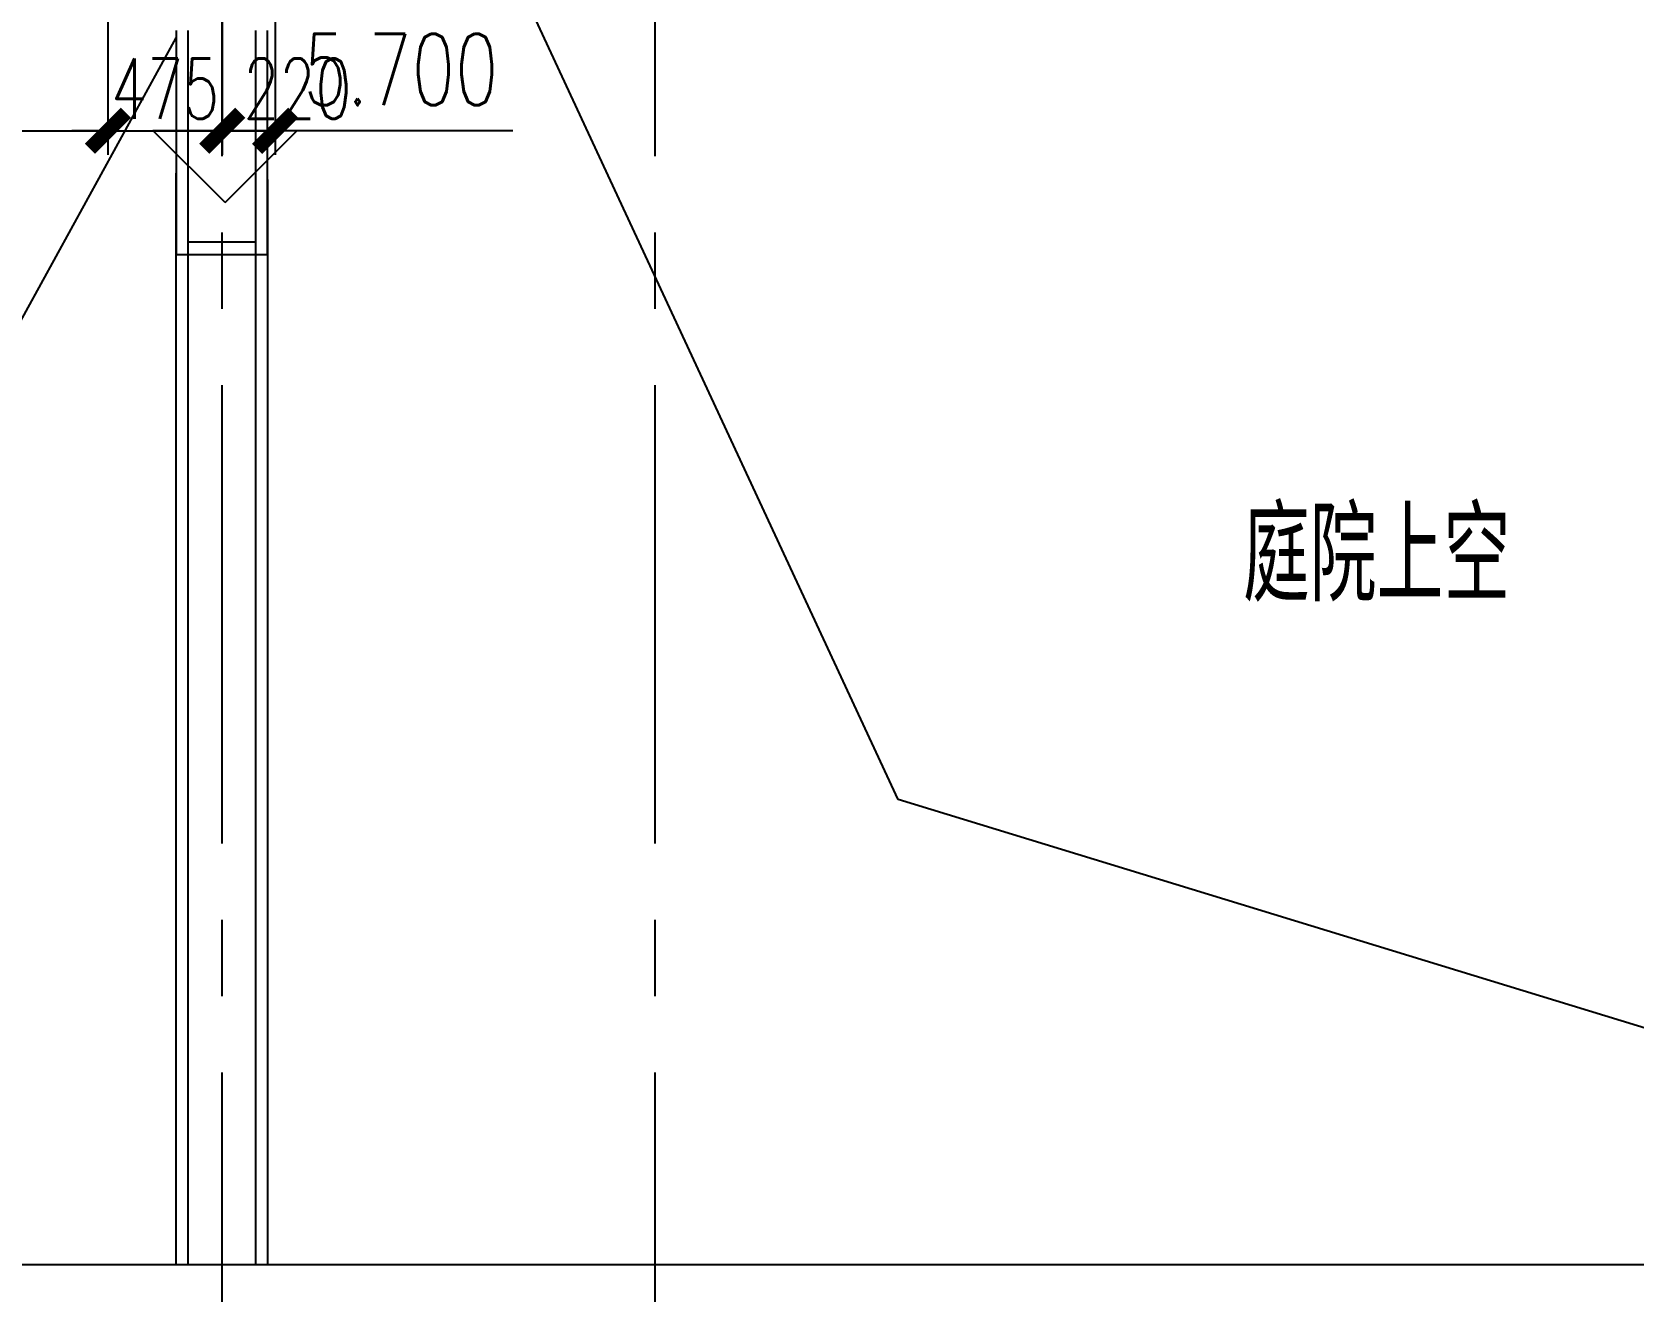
# Model space of a CAD drawing. Extents: x 296441 to 853063, y 459050 to 1117990.
# Drawn here: x 619309 to 625968, y 561324 to 566561 of the extents above; entities that cross this region are included whole.
import ezdxf

# ---------------------------------------------------------------- set-up
doc = ezdxf.new("R2010")
doc.units = 0
doc.header["$LTSCALE"] = 1000
doc.linetypes.add('14-GRID$0$CENTER2', pattern=[28.575, 19.05, -3.175, 3.175, -3.175])
for name, color, linetype in [('14-GRID$0$G-GRID', 9, '14-GRID$0$CENTER2'), ('14-PLAN-FL03-P$0$A-OVLK', 140, 'Continuous'), ('20-PLAN-FL03-P$0$A-HOLE', 211, 'Continuous'), ('A-ROOF', 2, 'Continuous'), ('D-PLAN-ROOF$0$A-ROOF', 2, 'Continuous'), ('D-TEXT-FL01-mi$0$A-ROOM-IDEN', 4, 'Continuous'), ('DIM_ELEV', 3, 'Continuous'), ('PUB_TEXT', 7, 'Continuous'), ('ZT1_Dim---标注---PM、LM、DY、JD', 252, 'Continuous')]:
    doc.layers.add(name, color=color, linetype=linetype)
doc.styles.add('_TCH_DIM', font='SIMPLEX', dxfattribs={"bigfont": 'GBCBIG'})
doc.styles.get("Standard").update_dxf_attribs({"font": 'gbenor.shx', "bigfont": 'gbcbig.shx'})
doc.styles.add('ZT-DIMSTYLE', font='ROMANS.shx', dxfattribs={"width": 0.7, "bigfont": 'CHINESE.shx'})
doc.dimstyles.new('ZT-DIM100', dxfattribs={"dimscale": 100, "dimtxt": 2.5, "dimasz": 1.5, "dimexe": 1, "dimexo": 1, "dimgap": 0.5, "dimtad": 1, "dimdec": 0, "dimdsep": 46, "dimtxsty": 'ZT-DIMSTYLE', "dimblk": 'ARCHTICK', "dimcen": 2.5, "dimclrd": 175, "dimclre": 175, "dimclrt": 7, "dimazin": 2, "dimtfac": 1, "dimtix": 1, "dimtmove": 2, "dimatfit": 3, "dimfxl": 0, "dimarcsym": 0})

# ---------------------------------------------------------------- blocks, each defined once
blk = doc.blocks.new('G1三层')
at = {"layer": '14-PLAN-FL03-P$0$A-OVLK'}
for points in [[(769756, 407562.8), (769756, 406631.8), (770136, 406631.8), (770136, 407562.8)], [(770086, 407562.8), (770086, 406681.8), (769806, 406681.8), (769806, 407562.8)]]:
    blk.add_lwpolyline(points, dxfattribs=at)
blk = doc.blocks.new('TTTTT')
at = {"layer": 'D-PLAN-ROOF$0$A-ROOF', "color": 8}
for p, q in [((1572634.1, 571012.1), (1572634.1, 575550.2)), ((1572684.1, 571012.1), (1572684.1, 575548.5)), ((1572964.1, 575528.7), (1572964.1, 571012.1)), ((1573014.1, 575523.3), (1573014.1, 571012.1)), ((1550572.9, 571012.1), (1622434.9, 571012.1))]:
    blk.add_line(p, q, dxfattribs=at)
blk = doc.blocks.new('_ArchTick')
at = {"color": 0, "linetype": 'ByBlock', "const_width": 0.4}
blk.add_lwpolyline([(-0.5, -0.5), (0.5, 0.5)], dxfattribs=at)
blk = doc.blocks.new('*D1198')
at = {"layer": 'Defpoints', "color": 0, "ltscale": 1000, "transparency": 16777216}
for p in [(620099.9, 566848.7), (620320, 566848.7), (620320, 566150.9)]:
    blk.add_point(p, dxfattribs=at)
at = {"layer": 'ZT1_Dim---标注---PM、LM、DY、JD', "color": 175, "linetype": 'ByBlock', "lineweight": -2, "ltscale": 1000, "transparency": 16777216}
for p, q in [((620099.9, 566748.7), (620099.9, 566050.9)), ((620320, 566748.7), (620320, 566050.9)), ((620099.9, 566150.9), (620320, 566150.9))]:
    blk.add_line(p, q, dxfattribs=at)
at = {"layer": 'ZT1_Dim---标注---PM、LM、DY、JD', "color": 175, "lineweight": -2, "ltscale": 1000, "transparency": 16777216, "xscale": 150, "yscale": 150, "zscale": 150, "rotation": 180}
blk.add_blockref('_ArchTick', (620099.9, 566150.9), dxfattribs=at)
at = {"layer": 'ZT1_Dim---标注---PM、LM、DY、JD', "color": 175, "lineweight": -2, "ltscale": 1000, "transparency": 16777216, "xscale": 150, "yscale": 150, "zscale": 150}
blk.add_blockref('_ArchTick', (620320, 566150.9), dxfattribs=at)
at = {"layer": 'ZT1_Dim---标注---PM、LM、DY、JD', "color": 7, "ltscale": 1000, "transparency": 16777216, "insert": (620412.4, 566325.9), "char_height": 250, "attachment_point": 5, "style": 'ZT-DIMSTYLE'}
blk.add_mtext('220', dxfattribs=at)
blk = doc.blocks.new('*D1200')
at = {"layer": 'Defpoints', "color": 0, "ltscale": 1000, "transparency": 16777216}
for p in [(619624.9, 566848.7), (620099.9, 566848.7), (620099.9, 566150.9)]:
    blk.add_point(p, dxfattribs=at)
at = {"layer": 'ZT1_Dim---标注---PM、LM、DY、JD', "color": 175, "linetype": 'ByBlock', "lineweight": -2, "ltscale": 1000, "transparency": 16777216}
for p, q in [((619624.9, 566748.7), (619624.9, 566050.9)), ((620099.9, 566748.7), (620099.9, 566050.9)), ((619624.9, 566150.9), (619474.9, 566150.9)), ((619624.9, 566150.9), (620099.9, 566150.9)), ((620099.9, 566150.9), (620249.9, 566150.9))]:
    blk.add_line(p, q, dxfattribs=at)
at = {"layer": 'ZT1_Dim---标注---PM、LM、DY、JD', "color": 175, "lineweight": -2, "ltscale": 1000, "transparency": 16777216, "xscale": 150, "yscale": 150, "zscale": 150}
blk.add_blockref('_ArchTick', (619624.9, 566150.9), dxfattribs=at)
at = {"layer": 'ZT1_Dim---标注---PM、LM、DY、JD', "color": 175, "lineweight": -2, "ltscale": 1000, "transparency": 16777216, "xscale": 150, "yscale": 150, "zscale": 150, "rotation": 180}
blk.add_blockref('_ArchTick', (620099.9, 566150.9), dxfattribs=at)
at = {"layer": 'ZT1_Dim---标注---PM、LM、DY、JD', "color": 7, "ltscale": 1000, "transparency": 16777216, "insert": (619862.4, 566325.9), "char_height": 250, "attachment_point": 5, "style": 'ZT-DIMSTYLE'}
blk.add_mtext('475', dxfattribs=at)
blk = doc.blocks.new('*D1201')
at = {"layer": 'Defpoints', "color": 0, "ltscale": 1000, "transparency": 16777216}
for p in [(616374.9, 566848.7, 0), (619624.9, 566848.7), (619624.9, 566150.9)]:
    blk.add_point(p, dxfattribs=at)
at = {"layer": 'ZT1_Dim---标注---PM、LM、DY、JD', "color": 175, "linetype": 'ByBlock', "lineweight": -2, "ltscale": 1000, "transparency": 16777216}
for p, q in [((616374.9, 566748.7), (616374.9, 566050.9)), ((619624.9, 566748.7), (619624.9, 566050.9)), ((616374.9, 566150.9), (619624.9, 566150.9))]:
    blk.add_line(p, q, dxfattribs=at)
at = {"layer": 'ZT1_Dim---标注---PM、LM、DY、JD', "color": 175, "lineweight": -2, "ltscale": 1000, "transparency": 16777216, "xscale": 150, "yscale": 150, "zscale": 150, "rotation": 180}
blk.add_blockref('_ArchTick', (616374.9, 566150.9), dxfattribs=at)
at = {"layer": 'ZT1_Dim---标注---PM、LM、DY、JD', "color": 175, "lineweight": -2, "ltscale": 1000, "transparency": 16777216, "xscale": 150, "yscale": 150, "zscale": 150}
blk.add_blockref('_ArchTick', (619624.9, 566150.9), dxfattribs=at)
at = {"layer": 'ZT1_Dim---标注---PM、LM、DY、JD', "color": 7, "ltscale": 1000, "transparency": 16777216, "insert": (617999.9, 566325.9), "char_height": 250, "attachment_point": 5, "style": 'ZT-DIMSTYLE'}
blk.add_mtext('3250', dxfattribs=at)

msp = doc.modelspace()

# ---------------------------------------------------------------- linework, layer by layer
at = {"layer": '14-GRID$0$G-GRID', "color": 8, "ltscale": 0.1}
for p, q in [((620098.5, 590811), (620098.5, 558052.5)), ((621898.5, 590811), (621898.5, 558052.5))]:
    msp.add_line(p, q, dxfattribs=at)
at = {"layer": '20-PLAN-FL03-P$0$A-HOLE'}
for p, q in [((622909.7, 563371.5), (620238.5, 569122.2)), ((617880.7, 562844.3), (619908.5, 566537.2)), ((629134.9, 561463.9), (622909.7, 563371.5))]:
    msp.add_line(p, q, dxfattribs=at)
at = {"layer": 'DIM_ELEV'}
for p, q in [((620111.7, 565852.1), (619811.7, 566152.1)), ((619811.7, 566152.1), (621307.7, 566152.1)), ((620111.7, 565852.1), (620411.7, 566152.1))]:
    msp.add_line(p, q, dxfattribs=at)

# ---------------------------------------------------------------- block references
msp.add_blockref('G1三层', (-149847.6, 159005.4))
at = {"layer": 'A-ROOF'}
msp.add_blockref('TTTTT', (-952725.6, -9574.8), dxfattribs=at)

# ---------------------------------------------------------------- texts
at = {"layer": 'D-TEXT-FL01-mi$0$A-ROOM-IDEN'}
msp.add_text('庭院上空', height=385.82, dxfattribs=at).set_placement((624343.1, 564193.9))
at = {"layer": 'PUB_TEXT', "style": '_TCH_DIM', "width": 0.705882}
msp.add_text('5.700', height=297.5, dxfattribs=at).set_placement((620437.7, 566257.1))

# ---------------------------------------------------------------- dimensions: what is measured, and where the dimension line sits
at = {"layer": 'ZT1_Dim---标注---PM、LM、DY、JD', "ltscale": 1000}
for base, p1, p2, picture, middle in [((619624.9, 566150.9, 0), (616374.9, 566848.7, 0), (619624.9, 566848.7, 0), '*D1201', (617999.9, 566325.9, 0)), ((620099.9, 566150.9, 0), (619624.9, 566848.7, 0), (620099.9, 566848.7, 0), '*D1200', (619862.4, 566325.9, 0))]:
    dim = msp.add_linear_dim(base=base, p1=p1, p2=p2, dimstyle='ZT-DIM100', dxfattribs=at)
    dim.commit()
    dim.dimension.update_dxf_attribs({"geometry": picture, "text_midpoint": middle})
dim = msp.add_linear_dim(base=(620320, 566150.9, 0), p1=(620099.9, 566848.7, 0), p2=(620320, 566848.7, 0), dimstyle='ZT-DIM100', dxfattribs=at)
dim.commit()
dim.dimension.update_dxf_attribs({"geometry": '*D1198', "text_midpoint": (620412.4, 566325.9, 0), "dimtype": 160})

doc.saveas('drawing.dxf')
